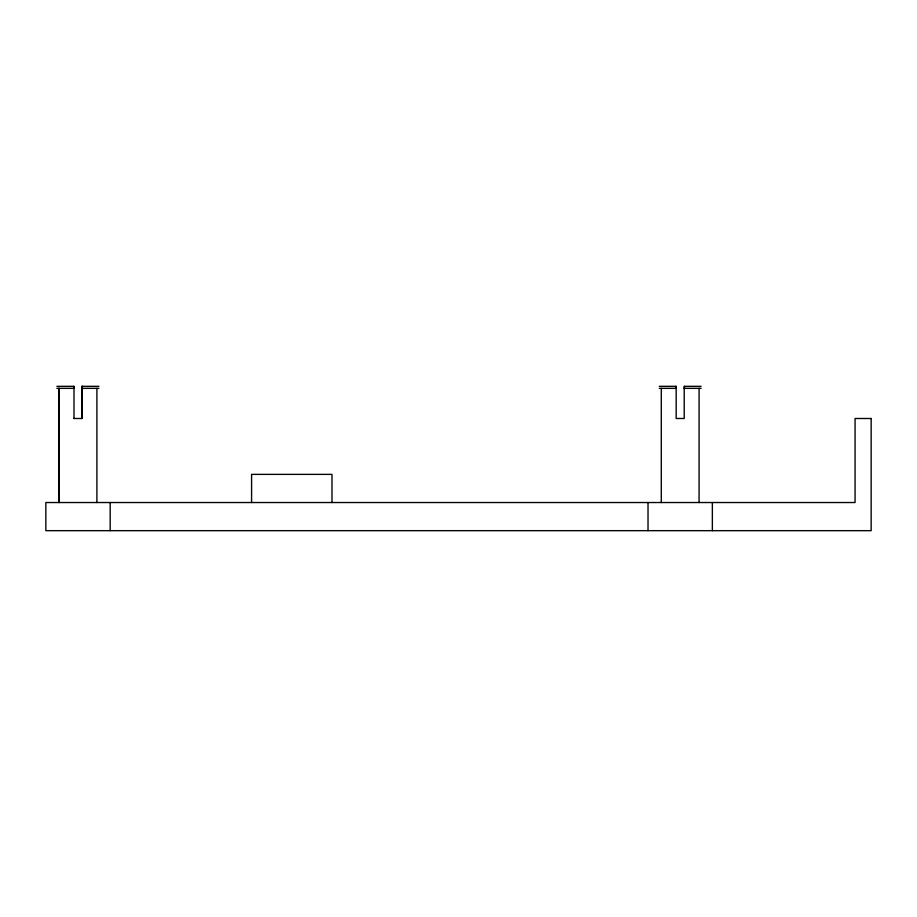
<?xml version="1.0" encoding="UTF-8"?>
<svg xmlns="http://www.w3.org/2000/svg" width="917" height="917" viewBox="0 0 917 917"><rect width="100%" height="100%" fill="white"/><g stroke="black" fill="none" stroke-linecap="round" stroke-linejoin="round"><path stroke-width="1.38" d="M56.865 386.332L73.99 386.332L73.99 418.496M98.933 386.332L81.808 386.332L81.808 418.496M659.254 386.332L676.161 386.332L676.161 418.496L684.208 418.496L684.208 386.332L701.104 386.332M56.865 388.35L73.99 388.35M81.808 388.35L98.933 388.35M659.254 388.35L676.161 388.35M684.208 388.35L701.104 388.35M73.773 418.496L82.037 418.496L82.037 386.332M712.349 502.527L712.349 530.668M699.075 388.35L699.075 502.527M684.46 386.332L684.46 388.35M675.898 386.332L675.898 388.35M661.283 388.35L661.283 502.527M648.021 502.527L648.021 530.668M331.988 502.527L331.988 474.376L251.579 474.376L251.579 502.527M110.178 502.527L110.178 530.668M96.904 388.35L96.904 502.527M82.301 386.332L82.301 388.35M73.727 386.332L73.727 388.35M59.112 388.35L59.112 502.527M58.894 388.35L58.894 502.527M871.15 418.496L855.068 418.496L855.068 502.527L45.85 502.527L45.85 530.668L871.15 530.668L871.15 418.496"/></g></svg>
